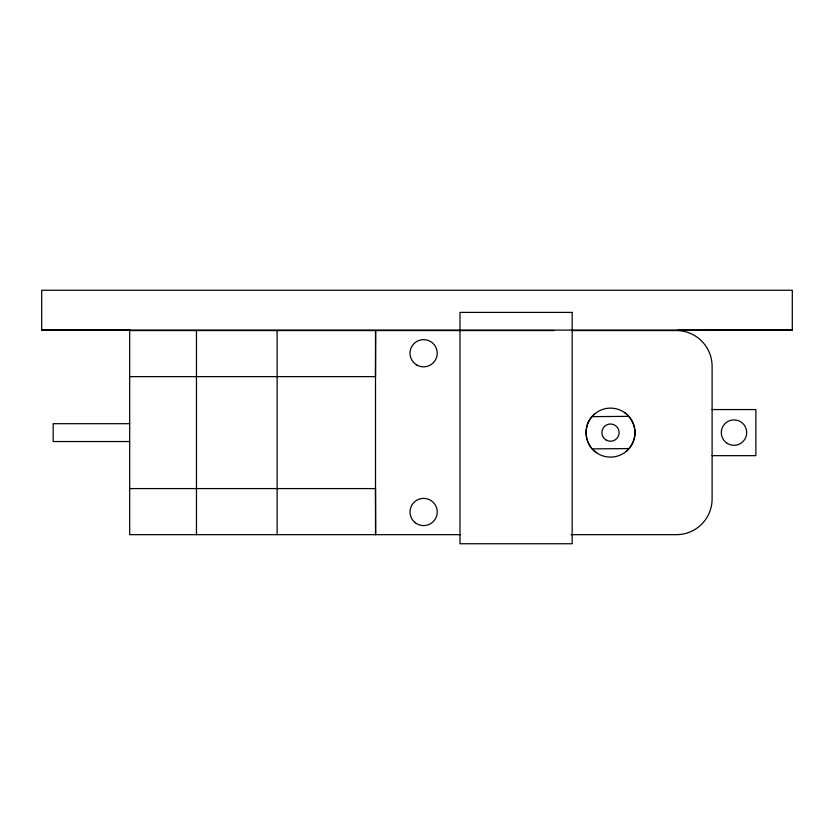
<?xml version="1.0" encoding="UTF-8"?>
<svg xmlns="http://www.w3.org/2000/svg" width="834" height="834" viewBox="0 0 834 834"><rect width="100%" height="100%" fill="white"/><g stroke="black" fill="none" stroke-linecap="round" stroke-linejoin="round"><path stroke-width="1.25" d="M375.686 330.556L375.508 376.634L129.687 376.634M624.437 412.476C631.484 417.438 635.529 426.018 634.914 434.608A24.499 24.499 0 0 1 596.56 452.758C583.612 444.188 582.58 423.703 594.652 413.935M626.344 451.288C631.213 447.045 634.247 441.009 634.914 434.608A24.499 24.499 0 0 0 600.021 410.474A24.499 24.499 0 0 0 596.56 452.758M592.15 416.635L628.596 416.343M592.401 448.88L628.846 448.588M41.7 330.097L792.3 330.097L792.3 290.253L41.7 290.253L41.7 330.097L130.302 330.149M677.677 330.212L792.3 330.097M554.037 330.556L129.687 330.556L129.687 534.667L460.556 534.667M572.249 330.556L676.384 330.556A35.716 35.716 0 0 1 712.1 366.272L712.1 498.951A35.716 35.716 0 0 1 676.384 534.667L571.071 534.667M712.1 409.567L755.885 409.567L755.885 455.656L712.1 455.656M129.687 423.693L53.188 423.693L53.188 441.53L129.687 441.53M129.687 488.588L375.508 488.588L375.686 534.667M375.508 330.556L375.508 534.667M277.117 330.556L277.117 534.667M196.459 330.556L196.459 534.667M572.176 312.406L459.972 312.406L459.972 543.747L572.176 543.747L572.176 312.406M416.729 364.969A13.605 13.605 0 0 0 437.224 353.324A13.605 13.605 0 0 0 416.896 341.398A13.605 13.605 0 0 0 416.729 364.969M415.259 522.73A13.605 13.605 0 0 0 437.099 513.869A13.605 13.605 0 0 0 418.501 499.378A13.605 13.605 0 0 0 415.259 522.73M727.238 443.365A12.698 12.698 0 0 0 746.691 433.086A12.698 12.698 0 0 0 728.061 421.378A12.698 12.698 0 0 0 727.238 443.365M606.193 440.081A8.621 8.621 0 0 0 619.12 432.617A8.621 8.621 0 0 0 606.193 425.152A8.621 8.621 0 0 0 606.193 440.081"/></g></svg>
